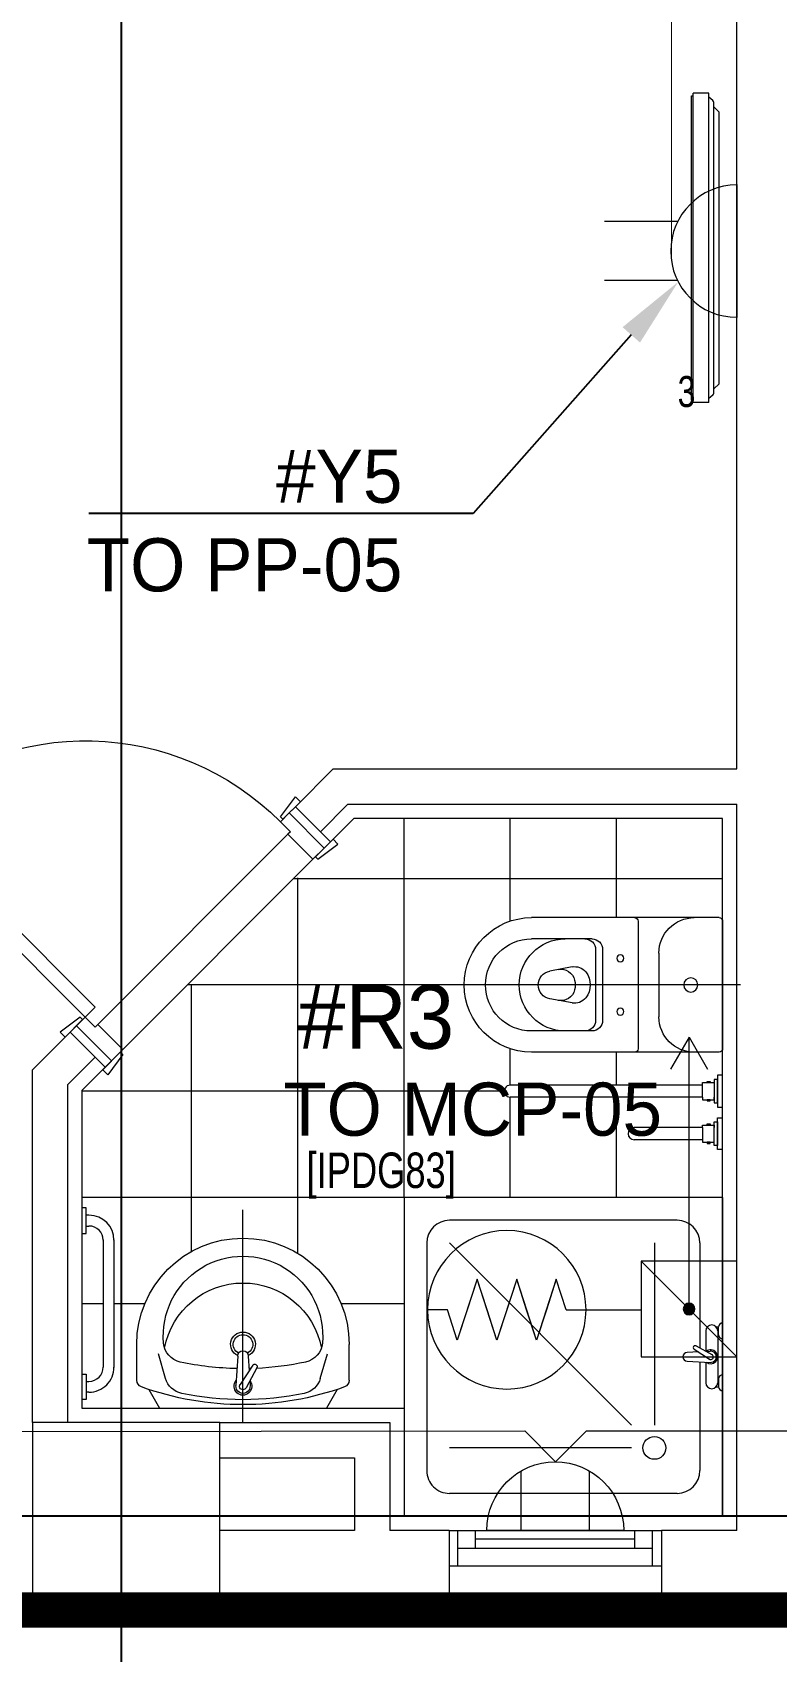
# Model space of a CAD drawing. Header units: metres. Extents: x 75097 to 220695, y -1557923 to -1361206.
# Drawn here: x 151311 to 153414, y -1441220 to -1436648 of the extents above; entities that cross this region are included whole.
import ezdxf
from ezdxf import colors
from ezdxf.entities.mleader import LeaderData, LeaderLine
from ezdxf.math import Vec2, Vec3

# ---------------------------------------------------------------- set-up
doc = ezdxf.new("R2010")
doc.units = ezdxf.units.M
doc.linetypes.add('DASHED2', pattern=[0.375, 0.25, -0.125])
doc.layers.get('0').update_dxf_attribs({"lineweight": 0})
for name, color, linetype, lineweight in [('A-100 - Copy$0$72_EGR_BASE_TEXT', 8, 'Continuous', 0), ('A-100 - Copy$0$Aluminum', 8, 'Continuous', 0), ('A-100 - Copy$0$car', 8, 'Continuous', 0), ('A-100 - Copy$0$Medical Equipment and Furniture', 8, 'Continuous', 0), ('A-100 - Copy$0$Proj', 8, 'Continuous', 0), ('A-100 - Copy$0$SANIT', 8, 'Continuous', 0), ('A-100 - Copy$0$Structure', 8, 'Continuous', 9), ('A-100 - Copy$0$Tiles', 8, 'Continuous', 0), ('A-100 - Copy$0$Walls', 8, 'Continuous', 0), ('A-100 - Copy$0$Wooden Joinery', 8, 'Continuous', 0)]:
    doc.layers.add(name, color=color, linetype=linetype, lineweight=lineweight)
for name, color, linetype in [('A-100 - Copy$0$axes', 8, 'Continuous'), ('AMA-SO-POWER', 85, 'Continuous'), ('PD-VENT', 8, 'Continuous')]:
    doc.layers.add(name, color=color, linetype=linetype)
for name, color, linetype, lineweight, true_color in [('E-POWR', 7, 'Continuous', 9, 0x4e7e3e), ('E-PW', 7, 'Continuous', 9, 0x4e7e3e), ('EXF', 7, 'Continuous', 0, 0x4e7e3e)]:
    doc.layers.add(name, color=color, linetype=linetype, lineweight=lineweight, true_color=true_color)
doc.styles.add('A-100 - Copy$0$X3G_ENTITY_257CFD', font='swisscl.ttf', dxfattribs={"height": 200})
doc.styles.add('A-100 - Copy$0$X3G_ENTITY_2587EA', font='swisscl.ttf', dxfattribs={"height": 200})
doc.styles.add('Optima_5', font='', dxfattribs={"height": 3.001645})
doc.styles.get("Standard").update_dxf_attribs({"font": 'GOTHIC.TTF'})
doc.styles.get('Optima_5').set_extended_font_data('Optima')

# ---------------------------------------------------------------- blocks, each defined once
blk = doc.blocks.new('GI-041_dwg_E-SKT2-3902840-GI-041')
at = {"layer": 'E-POWR'}
blk.add_line((0.1982, 0), (-0.1982, 0), dxfattribs=at)
at = {"layer": 'E-PW'}
for p, q in [((-0.0879, 0.1765), (-0.0879, 0.3944)), ((0.0878, 0.1766), (0.0878, 0.3944)), ((-0.1466, 0), (0.1466, 0))]:
    blk.add_line(p, q, dxfattribs=at)
blk.add_arc((0, 0), 0.1972, 0.0142, 180.0142, dxfattribs=at)
blk = doc.blocks.new('WALL OUTLET')
at = {"layer": 'E-POWR', "extrusion": (9.94399e-05, 4.90741e-07, 1)}
blk.add_line((-193.4, 0, 0), (193.4, 0, 0), dxfattribs=at)
blk.add_line((-193.4, 0, 0), (193.4, 0, 0), dxfattribs=at)
at = {"layer": 'E-POWR', "extrusion": (9.94399e-05, 4.90741e-07, 1), "elevation": 0}
for points in [[(-96.7, 0), (-96.7, 167.5)], [(96.7, 0), (96.7, 167.5)]]:
    blk.add_lwpolyline(points, dxfattribs=at)
at = {"layer": 'E-POWR', "extrusion": (9.94399e-05, 4.90741e-07, 1)}
blk.add_arc((0, 0, 0), 193.4, 359.9963, 179.9963, dxfattribs=at)
blk = doc.blocks.new('E-WATER HEATER SKT')
at = {"layer": 'E-POWR'}
h = blk.add_hatch(color=256, dxfattribs=at)
h.dxf.hatch_style = 1
h.paths.add_polyline_path([(-0.4153, 0.0019, 1), (-0.4426, 0.0019, 1)])
for p, q in [((-0.5415, -0.1106), (-0.5415, 0.1144)), ((-0.5415, 0.1144), (-0.3165, 0.1144))]:
    blk.add_line(p, q, dxfattribs=at)
blk.add_lwpolyline([(-0.5415, 0.1144), (-0.3165, 0.1144), (-0.3165, -0.1106), (-0.5415, -0.1106)], close=True, dxfattribs=at)
for points in [[(-0.4208, 0.01), (-0.3165, 0.1144)], [(-0.1398, 0), (-0.1165, 0.0717), (-0.0932, 0)], [(-0.1398, 0), (-0.1165, 0.0717), (-0.0699, -0.0717), (-0.0233, 0.0717), (0.0233, -0.0717), (0.0699, 0.0717), (0.1165, -0.0717), (0.1398, 0), (0.1865, 0)], [(-0.0466, 0), (-0.0233, 0.0717), (0, 0)], [(0.0466, 0), (0.0699, 0.0717), (0.0932, 0)], [(-0.1398, 0), (-0.3165, 0)], [(-0.0932, 0), (-0.0699, -0.0717), (-0.0466, 0)], [(0, 0), (0.0233, -0.0717), (0.0466, 0)], [(0.0932, 0), (0.1165, -0.0717), (0.1398, 0)], [(-0.5415, -0.1106), (-0.4371, -0.0063)]]:
    blk.add_lwpolyline(points, dxfattribs=at)
for centre, radius in [((0, 0), 0.1865), ((-0.429, 0.0019), 0.0137)]:
    blk.add_circle(centre, radius, dxfattribs=at)
blk = doc.blocks.new('arrow')
at = {"layer": 'E-POWR'}
for points in [[(140757.7, -1398284.6), (140667.3, -1398232.4)], [(139990, -1398284.6), (140757.7, -1398284.6), (140757.7, -1398284.6)], [(140757.7, -1398284.6), (140667.3, -1398336.8)]]:
    blk.add_lwpolyline(points, dxfattribs=at)
blk = doc.blocks.new('A-100 - Copy$0$DM15862C-P')
for p, q in [((-0.3835, 0), (-0.3983, -0.0149)), ((0.3835, 0), (-0.3835, 0)), ((0.3835, 0), (0.3983, -0.0149)), ((-0.4367, -0.0287), (-0.4367, -0.0734)), ((0.4365, -0.0287), (-0.4367, -0.0287)), ((-0.4157, -0.0175), (-0.4256, -0.0287)), ((0.41, -0.0149), (-0.4099, -0.0149)), ((0.4157, -0.0175), (0.4254, -0.0287)), ((0.4365, -0.0287), (0.4365, -0.0734)), ((0.4365, -0.0734), (-0.4367, -0.0734)), ((-0.4291, -0.078), (-0.4291, -0.0734)), ((0.429, -0.078), (-0.4291, -0.078)), ((0.429, -0.078), (0.429, -0.0734))]:
    blk.add_line(p, q)
for points in [[(-0.4099, -0.0149), (-0.4121, -0.0149), (-0.4141, -0.0158), (-0.4157, -0.0175)], [(0.4157, -0.0175), (0.4141, -0.0158), (0.4121, -0.0149), (0.41, -0.0149)]]:
    blk.add_open_spline(points, degree=3)
blk = doc.blocks.new('A-100 - Copy$0$SHOWER TRAY 80x80')
at = {"layer": 'A-100 - Copy$0$SANIT'}
for p, q in [((0, 0), (0, 0.8)), ((0.8, 0.8), (0, 0.8)), ((0.8, 0), (0.8, 0.8)), ((0.1143, 0.7429), (0.6857, 0.7429)), ((0.0571, 0.4124), (0.0571, 0.6857)), ((0.7429, 0.1143), (0.7429, 0.6857)), ((0.2286, 0.6286), (0.6857, 0.6286)), ((0.1714, 0.1143), (0.1714, 0.5714)), ((0.2286, 0.5714), (0.6857, 0.1143)), ((0.01, 0.455), (0.01, 0.475)), ((0.0163, 0.475), (0.01, 0.475)), ((0.0125, 0.455), (0.01, 0.455)), ((0.0125, 0.335), (0.0125, 0.465)), ((0.0425, 0.4133), (0.0425, 0.465)), ((0.0895, 0.4105), (0.0316, 0.4139)), ((0.11, 0.4), (0, 0.4)), ((0.0667, 0.3728), (0.0271, 0.3939)), ((0.0407, 0.3866), (0.0316, 0.3861)), ((0.0715, 0.3808), (0.0334, 0.4058)), ((0.0425, 0.335), (0.0425, 0.3857)), ((0.0571, 0.1143), (0.0571, 0.3779)), ((0.0608, 0.3878), (0.0895, 0.3895)), ((0.01, 0.345), (0.01, 0.325)), ((0.0125, 0.345), (0.01, 0.345)), ((0.0163, 0.325), (0.01, 0.325)), ((0.1143, 0.0571), (0.6857, 0.0571)), ((0, 0), (0.8, 0))]:
    blk.add_line(p, q, dxfattribs=at)
blk.add_circle((0.1714, 0.6286), 0.0286, dxfattribs=at)
for centre, radius, start, end in [((0.1143, 0.6857), 0.0571, 90, 180), ((0.6857, 0.6857), 0.0571, 360, 90), ((0, 0.475), 0.01, 0, 90), ((0, 0.455), 0.01, 270, 0), ((0.0275, 0.465), 0.015, 0, 180), ((0.03, 0.4), 0.0175, 49.632, 309.2526), ((0.03, 0.4), 0.014, 83.2671, 276.7329), ((0.03, 0.4), 0.00676, 54.0423, 244.5873), ((0.0895, 0.4), 0.0105, 270, 90), ((0.0691, 0.3768), 0.00467, 239.3148, 59.3148), ((0, 0.345), 0.01, 0, 90), ((0.0275, 0.335), 0.015, 180, 0), ((0, 0.325), 0.01, 270, 0), ((0.1143, 0.1143), 0.0571, 180, 270), ((0.6857, 0.1143), 0.0571, 270, 360)]:
    blk.add_arc(centre, radius, start, end, dxfattribs=at)
blk = doc.blocks.new('A-100 - Copy$0$A$C5B88081F')
at = {"layer": 'A-100 - Copy$0$car'}
for p, q in [((91.9, -7.1), (629.3, -544.5)), ((558.6, -615.2), (21.2, -77.8))]:
    blk.add_line(p, q, dxfattribs=at)
at = {"layer": 'A-100 - Copy$0$Wooden Joinery'}
for p, q in [((1102.4, 41.7), (1038.7, -21.9)), ((1116.5, 27.6), (1052.9, -36.1)), ((1158.9, 41.7), (1130.6, 13.4)), ((1137.7, 20.5), (1130.6, 27.6)), ((1137.7, 6.3), (1130.6, 13.4)), ((1151.9, 34.6), (1144.8, 41.7)), ((1166, 34.6), (1158.9, 41.7)), ((1194.3, 6.3), (1201.4, -0.7)), ((1187.2, -43.2), (1123.6, -106.8)), ((1166, -21.9), (1173.1, -29)), ((1201.4, -0.7), (1173.1, -29)), ((1180.1, -21.9), (1187.2, -29)), ((1194.3, -7.8), (1201.4, -14.9)), ((1045.8, -71.4), (1038.7, -64.4)), ((1059.9, -57.3), (1045.8, -71.4)), ((1059.9, -57.3), (1052.9, -50.2)), ((1201.4, -57.3), (1137.7, -120.9)), ((1102.4, -99.7), (1088.2, -113.9)), ((1088.2, -113.9), (1095.3, -120.9)), ((1102.4, -99.7), (1109.4, -106.8))]:
    blk.add_line(p, q, dxfattribs=at)
for points in [[(106.1, 35.4), (113.1, 42.4), (70.7, 99), (56.6, 84.9)], [(636.4, -495), (1187.2, 55.8), (1215.5, 27.6), (664.7, -523.3)], [(14.1, -70.7), (7.1, -77.8), (-49.5, -35.4), (-35.4, -21.2)], [(671.8, -530.3), (678.8, -523.3), (735.4, -565.7), (721.2, -579.8)], [(565.7, -622.3), (558.6, -629.3), (601, -685.9), (615.2, -671.8)]]:
    blk.add_lwpolyline(points, close=True, dxfattribs=at)
for points in [[(88.4, 53), (-10.6, -46), (-28.3, -28.3), (70.7, 70.7), (88.4, 53)], [(88.4, 53), (113.1, 28.3), (84.9, 0), (91.9, -7.1), (21.2, -77.8), (-10.6, -46), (88.4, 53)], [(689.4, -548), (664.7, -523.3), (636.4, -551.5), (629.3, -544.5), (558.6, -615.2), (590.4, -647), (689.4, -548)], [(689.4, -548), (590.4, -647), (608.1, -664.7), (707.1, -565.7), (689.4, -548)]]:
    blk.add_lwpolyline(points, dxfattribs=at)
for centre, radius, start, end in [((664.7, -523.3), 780, 47.9395, 135), ((1123.6, 20.5), 30, 45, 135), ((1123.6, 20.5), 10, 45, 135), ((1059.9, -43.2), 30, 135, 225), ((1059.9, -43.2), 10, 135, 225), ((1180.1, -36.1), 10, 315, 45), ((1180.1, -36.1), 30, 315, 45), ((1116.5, -99.7), 30, 225, 315), ((1116.5, -99.7), 10, 225, 315)]:
    blk.add_arc(centre, radius, start, end, dxfattribs=at)
blk = doc.blocks.new('A-100 - Copy$0$WC manta')
at = {"layer": 'A-100 - Copy$0$SANIT'}
for p, q in [((-0.12, 0.19), (0.41, 0.19)), ((-0.13, 0.18), (-0.13, -0.18)), ((0.109, 0.18), (0.109, -0.18)), ((0.209, 0.1), (0.209, -0.1)), ((0.229, 0.1), (0.229, -0.1)), ((0.239, 0.13), (0.41, 0.13)), ((0.05, 0.09), (0.05, -0.09)), ((0.2955, 0.051), (0.3581, 0.0393)), ((-0.18, 0), (0.65, 0)), ((0.2955, -0.051), (0.3581, -0.0393)), ((0.239, -0.13), (0.41, -0.13)), ((-0.12, -0.19), (0.41, -0.19))]:
    blk.add_line(p, q, dxfattribs=at)
for centre, radius in [((0.159, 0.0752), 0.01), ((-0.04, 0), 0.02), ((0.159, -0.0753), 0.01)]:
    blk.add_circle(centre, radius, dxfattribs=at)
for centre, radius, start, end in [((-0.12, 0.18), 0.01, 90, 180), ((-0.05, 0.09), 0.1, 0, 90), ((0.119, 0.18), 0.01, 90, 180), ((0.41, 0), 0.19, 270, 90), ((0.239, 0.1), 0.03, 90, 180), ((0.259, 0.1), 0.03, 90, 180), ((0.3147, 0), 0.13, 270, 90), ((0.41, 0), 0.13, 270, 90), ((0.2882, 0.0117), 0.04, 79.4289, 141.525), ((0.3029, 0), 0.0588, 141.525, 218.475), ((0.3454, 0), 0.0588, 166.4176, 193.5824), ((0.3271, 0.0044), 0.04, 79.4289, 166.4176), ((0.3507, 0), 0.04, 280.5711, 79.4289), ((0.2882, -0.0117), 0.04, 218.475, 280.5711), ((0.3271, -0.0044), 0.04, 193.5824, 280.5711), ((-0.05, -0.09), 0.1, 270, 0), ((0.239, -0.1), 0.03, 180, 270), ((0.259, -0.1), 0.03, 180, 270), ((-0.12, -0.18), 0.01, 180, 270), ((0.119, -0.18), 0.01, 180, 270)]:
    blk.add_arc(centre, radius, start, end, dxfattribs=at)
blk = doc.blocks.new('A-100 - Copy$0$lav-manta 60')
at = {"layer": 'A-100 - Copy$0$SANIT'}
for p, q in [((-0.2658, -0.0529), (-0.2358, 0)), ((-0.2358, 0), (0.2358, 0)), ((0, 0.04), (0, -0.56)), ((0.2658, -0.0529), (0.2358, 0)), ((-0.3, -0.0789), (-0.3, -0.18)), ((-0.2185, -0.0841), (-0.2383, -0.1537)), ((-0.015, -0.1473), (-0.0199, -0.064)), ((0.0274, -0.121), (-0.0078, -0.0673)), ((0.0389, -0.1142), (0.0087, -0.0575)), ((0.0191, -0.077), (0.0199, -0.064)), ((0.2185, -0.0841), (0.2383, -0.1537)), ((0.3, -0.0789), (0.3, -0.18)), ((0.015, -0.1473), (0.0174, -0.1057))]:
    blk.add_line(p, q, dxfattribs=at)
for centre, radius, start, end in [((0, -0.8557), 0.8457, 70.1771, 109.8229), ((-0.1608, -0.1006), 0.06, 101.8086, 164.0794), ((0, -0.8696), 0.8457, 78.1914, 101.8086), ((0, -0.0617), 0.025, 320.7474, 220.368), ((0, -0.0617), 0.02, 353.2671, 186.682), ((0.1608, -0.1006), 0.06, 15.9206, 78.1914), ((-0.28, -0.0789), 0.02, 109.8229, 180), ((0, -0.0617), 0.00966, 25.4127, 215.9577), ((0.28, -0.0789), 0.02, 0, 70.1771), ((-0.1645, -0.189), 0.06, 102.0883, 174.8142), ((0, -0.9572), 0.8457, 91.1572, 102.0883), ((0, -0.9572), 0.8457, 88.5486, 88.844), ((0.0332, -0.1176), 0.00666, 210.6852, 30.6852), ((0, -0.9572), 0.8457, 77.9117, 87.4274), ((0.1645, -0.189), 0.06, 5.1858, 77.9117), ((0, -0.18), 0.3, 180, 0), ((0, -0.1282), 0.2252, 190.6097, 349.3903), ((0, -0.18), 0.035, 115.3106, 64.6894), ((0, -0.18), 0.0275, 117.1496, 62.8504), ((0, -0.1473), 0.015, 180, 0), ((0, -0.2039), 0.2252, 174.8142, 5.1858)]:
    blk.add_arc(centre, radius, start, end, dxfattribs=at)
blk = doc.blocks.new('A-100 - Copy')
at = {"layer": 'A-100 - Copy$0$Aluminum'}
for p, q in [((152488.3, -1440877.7, -2.4), (153088.3, -1440877.7, -2.4)), ((152513.3, -1440977.7, -2.4), (152513.3, -1440877.7, -2.4)), ((152563.3, -1440927.7, -2.4), (152563.3, -1440877.7, -2.4)), ((153013.3, -1440927.7, -2.4), (153013.3, -1440877.7, -2.4)), ((153063.3, -1440977.7, -2.4), (153063.3, -1440877.7, -2.4)), ((152513.3, -1440927.7, -2.4), (153063.3, -1440927.7, -2.4)), ((153013.3, -1440902.7, -2.4), (152563.3, -1440902.7, -2.4)), ((152488.3, -1440977.7, -2.4), (153088.3, -1440977.7, -2.4))]:
    blk.add_line(p, q, dxfattribs=at)
at = {"layer": 'A-100 - Copy$0$axes'}
for p, q in [((151563.3, -1477297.4, 0), (151563.3, -1391762.7, 0)), ((178675.3, -1440837.7, 2.4), (83612.8, -1440837.7, 2.4))]:
    blk.add_line(p, q, dxfattribs=at)
at = {"layer": 'A-100 - Copy$0$Proj'}
blk.add_line((153088.3, -1441102.7, 0), (152488.3, -1441102.7, 0), dxfattribs=at)
at = {"layer": 'A-100 - Copy$0$SANIT'}
for p, q in [((153261.2, -1439592.7, -2.4), (153246.2, -1439592.7, -2.4)), ((153246.2, -1439592.7, -2.4), (153246.2, -1439682.7, -2.4)), ((153204.3, -1439620.7, -2.4), (152661.2, -1439620.7, -2.4)), ((153204.3, -1439613.3, -2.4), (153237.1, -1439613.3, -2.4)), ((153204.3, -1439620.7, -2.4), (153204.3, -1439613.3, -2.4)), ((153204.3, -1439654.7, -2.4), (153204.3, -1439620.7, -2.4)), ((153217.2, -1439610.3, -2.4), (153226, -1439610.3, -2.4)), ((153217.2, -1439613.3, -2.4), (153217.2, -1439610.3, -2.4)), ((153226, -1439613.3, -2.4), (153217.2, -1439613.3, -2.4)), ((153226, -1439610.3, -2.4), (153226, -1439613.3, -2.4)), ((153237.1, -1439604.3, -2.4), (153237.1, -1439671, -2.4)), ((153246.2, -1439604.3, -2.4), (153237.1, -1439604.3, -2.4)), ((153237.1, -1439613.3, -2.4), (153237.1, -1439620.7, -2.4)), ((153246.2, -1439671, -2.4), (153246.2, -1439604.3, -2.4)), ((153204.3, -1439654.7, -2.4), (152661.2, -1439654.7, -2.4)), ((153204.3, -1439654.7, -2.4), (153204.3, -1439662, -2.4)), ((153204.3, -1439662, -2.4), (153237.1, -1439662, -2.4)), ((153226, -1439662, -2.4), (153217.2, -1439662, -2.4)), ((153217.2, -1439662, -2.4), (153217.2, -1439665, -2.4)), ((153217.2, -1439665, -2.4), (153226, -1439665, -2.4)), ((153226, -1439665, -2.4), (153226, -1439662, -2.4)), ((153237.1, -1439662, -2.4), (153237.1, -1439654.7, -2.4)), ((153237.1, -1439671, -2.4), (153246.2, -1439671, -2.4)), ((153246.2, -1439682.7, -2.4), (153261.2, -1439682.7, -2.4)), ((153204.3, -1439740.7, -2.4), (153011.2, -1439740.7, -2.4)), ((153204.3, -1439740.7, -2.4), (153204.3, -1439733.3, -2.4)), ((153204.3, -1439733.3, -2.4), (153237.1, -1439733.3, -2.4)), ((153204.3, -1439740.7, -2.4), (153204.3, -1439774.7, -2.4)), ((153217.2, -1439730.3, -2.4), (153226, -1439730.3, -2.4)), ((153217.2, -1439733.3, -2.4), (153217.2, -1439730.3, -2.4)), ((153226, -1439733.3, -2.4), (153217.2, -1439733.3, -2.4)), ((153226, -1439730.3, -2.4), (153226, -1439733.3, -2.4)), ((153237.1, -1439724.3, -2.4), (153246.2, -1439724.3, -2.4)), ((153237.1, -1439791, -2.4), (153237.1, -1439724.3, -2.4)), ((153237.1, -1439733.3, -2.4), (153237.1, -1439740.7, -2.4)), ((153246.2, -1439712.7, -2.4), (153261.2, -1439712.7, -2.4)), ((153246.2, -1439802.7, -2.4), (153246.2, -1439712.7, -2.4)), ((153246.2, -1439724.3, -2.4), (153246.2, -1439791, -2.4)), ((153204.3, -1439774.7, -2.4), (153011.2, -1439774.7, -2.4)), ((153204.3, -1439774.7, -2.4), (153204.3, -1439782, -2.4)), ((153204.3, -1439782, -2.4), (153237.1, -1439782, -2.4)), ((153226, -1439782, -2.4), (153217.2, -1439782, -2.4)), ((153217.2, -1439782, -2.4), (153217.2, -1439785, -2.4)), ((153217.2, -1439785, -2.4), (153226, -1439785, -2.4)), ((153226, -1439785, -2.4), (153226, -1439782, -2.4)), ((153246.2, -1439791, -2.4), (153237.1, -1439791, -2.4)), ((153261.2, -1439802.7, -2.4), (153246.2, -1439802.7, -2.4)), ((151462.9, -1439967.1, -2.4), (151451.2, -1439967.1, -2.4)), ((151462.9, -1440039.1, -2.4), (151462.9, -1439967.1, -2.4)), ((151471.2, -1439987.8, -2.4), (151462.9, -1439987.8, -2.4)), ((151451.2, -1440039.1, -2.4), (151462.9, -1440039.1, -2.4)), ((151462.9, -1440018.4, -2.4), (151471.2, -1440018.4, -2.4)), ((151511.2, -1440057.8, -2.4), (151511.2, -1440417.3, -2.4)), ((151541.8, -1440057.6, -2.4), (151541.8, -1440417.4, -2.4)), ((151451.2, -1440436.3, -2.4), (151462.9, -1440436.3, -2.4)), ((151462.9, -1440436.3, -2.4), (151462.9, -1440508.3, -2.4)), ((151462.9, -1440457, -2.4), (151471.2, -1440457, -2.4)), ((151462.9, -1440508.3, -2.4), (151451.2, -1440508.3, -2.4)), ((151471.2, -1440487.6, -2.4), (151462.9, -1440487.6, -2.4))]:
    blk.add_line(p, q, dxfattribs=at)
for centre, radius, start, end in [((152661.2, -1439637.7, -2.4), 17, 90.0036, 270.0036), ((153011.2, -1439757.7, -2.4), 17, 90.0038, 270.0038), ((151471.2, -1440058.4, -2.4), 70.6, 359.9995, 89.9995), ((151471.2, -1440058.4, -2.4), 40, 359.9995, 89.9995), ((151471.2, -1440417, -2.4), 40, 270.0005, 0.0005), ((151471.2, -1440417, -2.4), 70.6, 270.0005, 0.0005)]:
    blk.add_arc(centre, radius, start, end, dxfattribs=at)
at = {"layer": 'A-100 - Copy$0$Structure', "elevation": 0}
blk.add_lwpolyline([(151311.2, -1441102.7), (151841.2, -1441102.7), (151841.2, -1440572.7), (151311.2, -1440572.7)], close=True, dxfattribs=at)
at = {"layer": 'A-100 - Copy$0$Tiles'}
for p, q in [((152361.2, -1439937.7, -2.4), (152361.2, -1438867.7, -2.4)), ((152661.2, -1439157.4, -2.4), (152661.2, -1438867.7, -2.4)), ((152961.2, -1439147.7, -2.4), (152961.2, -1438867.7, -2.4)), ((153261.2, -1439037.7, -2.4), (152049.2, -1439037.7, -2.4)), ((152061.2, -1440095.8, -2.4), (152061.2, -1439035.7, -2.4)), ((152531.2, -1439337.7, -2.4), (151749.2, -1439337.7, -2.4)), ((151761.2, -1440090.1, -2.4), (151761.2, -1439335.7, -2.4)), ((152661.2, -1439620.7, -2.4), (152661.2, -1439518, -2.4)), ((152961.2, -1439620.7, -2.4), (152961.2, -1439527.7, -2.4)), ((152644.2, -1439637.7, -2.4), (151451.2, -1439637.7, -2.4)), ((152661.2, -1439937.7, -2.4), (152661.2, -1439654.7, -2.4)), ((152961.2, -1439937.7, -2.4), (152961.2, -1439654.7, -2.4)), ((152361.2, -1439937.7, -2.4), (151451.2, -1439937.7, -2.4)), ((151511.2, -1440237.7, -2.4), (151451.2, -1440237.7, -2.4)), ((151629.1, -1440237.7, -2.4), (151541.8, -1440237.7, -2.4)), ((152361.2, -1440237.7, -2.4), (152183.3, -1440237.7, -2.4)), ((152361.2, -1440537.7, -2.4), (152361.2, -1440537.7, 0))]:
    blk.add_line(p, q, dxfattribs=at)
at = {"layer": 'A-100 - Copy$0$Tiles', "elevation": -4.7}
blk.add_lwpolyline([(151517, -1439569.9), (151451.2, -1439635.7), (151451.2, -1440532.7), (152361.2, -1440532.7), (152361.2, -1440837.7), (153261.2, -1440837.7), (153261.2, -1438867.7), (152219.2, -1438867.7), (152153.4, -1438933.5)], dxfattribs=at)
at = {"layer": 'A-100 - Copy$0$Walls'}
for p, q in [((153301.2, -1438727.7, 0), (153301.2, -1434989.8, 0)), ((152161.2, -1438727.7, 0), (152054.4, -1438834.5, 0)), ((152161.2, -1438727.7, 0), (153301.2, -1438727.7, 0)), ((152054.4, -1438834.5, 0), (152125.1, -1438905.2, 0)), ((152202.7, -1438827.7, 0), (152125.1, -1438905.2, 0)), ((152202.7, -1438827.7, 0), (153301.2, -1438827.7, 0)), ((153301.2, -1440877.7, 0), (153301.2, -1438827.7, 0)), ((151418, -1439470.9, 0), (151311.2, -1439577.7, 0)), ((151418, -1439470.9, 0), (151488.7, -1439541.6, 0)), ((151488.7, -1439541.6, 0), (151411.2, -1439619.1, 0)), ((151311.2, -1440572.7, 0), (151311.2, -1439577.7, 0)), ((151411.2, -1440572.7, 0), (151411.2, -1439619.1, 0)), ((152221.2, -1440877.7, 0), (151841.2, -1440877.7, 0)), ((152488.3, -1440877.7, 0), (152321.2, -1440877.7, 0)), ((152488.3, -1440877.7, 0), (152488.3, -1441102.7, 0)), ((153301.2, -1440877.7, 0), (153088.3, -1440877.7, 0)), ((153088.3, -1440877.7, 0), (153088.3, -1441102.7, 0)), ((152488.3, -1441102.7, 0), (151841.2, -1441102.7, 0)), ((153638.3, -1441102.7, 0), (153088.3, -1441102.7, 0))]:
    blk.add_line(p, q, dxfattribs=at)
at = {"layer": 'A-100 - Copy$0$Walls', "elevation": 0}
for points in [[(151841.2, -1440572.7), (152321.2, -1440572.7), (152321.2, -1440877.7)], [(151841.2, -1440672.7), (152221.2, -1440672.7), (152221.2, -1440877.7)]]:
    blk.add_lwpolyline(points, dxfattribs=at)
at = {"layer": 'A-100 - Copy$0$Medical Equipment and Furniture', "xscale": 1000, "yscale": 1000, "zscale": 1000, "rotation": 270}
blk.add_blockref('A-100 - Copy$0$DM15862C-P', (153251.2, -1437256.6, 0), dxfattribs=at)
at = {"layer": 'A-100 - Copy$0$SANIT'}
for name, p, xscale, yscale, zscale, rotation in [('A-100 - Copy$0$WC manta', (153131.2, -1439337.7, -2.4), -999.9999999999995, 999.9999999999995, 999.9999999999995, 0.001835489874011382), ('A-100 - Copy$0$SHOWER TRAY 80x80', (153261.2, -1439937.7, -2.4), 1125.00003893818, 1125.00003893818, 1125.00003893818, 180.0000000765988), ('A-100 - Copy$0$lav-manta 60', (151906.2, -1440532.7, -4.7), -1000.00000000022, 1000.00000000022, 1000.000000000223, 180.001835489874)]:
    blk.add_blockref(name, p, dxfattribs=dict(at, xscale=xscale, yscale=yscale, zscale=zscale, rotation=rotation))
at = {"layer": 'A-100 - Copy$0$Wooden Joinery', "xscale": -1}
blk.add_blockref('A-100 - Copy$0$A$C5B88081F', (152125.1, -1438905.2, -2.4), dxfattribs=at)
at = {"layer": 'A-100 - Copy$0$72_EGR_BASE_TEXT', "insert": (152296.6, -1439811, -2.4), "char_height": 100, "attachment_point": 2, "style": 'A-100 - Copy$0$X3G_ENTITY_2587EA'}
blk.add_mtext('[IPDG83]', dxfattribs=at)
at = {"layer": 'A-100 - Copy$0$Medical Equipment and Furniture', "insert": (153159.2, -1437707.2, -2.4), "char_height": 87.5, "attachment_point": 8, "style": 'A-100 - Copy$0$X3G_ENTITY_257CFD'}
blk.add_mtext('3', dxfattribs=at)

msp = doc.modelspace()

# ---------------------------------------------------------------- linework, layer by layer
at = {"layer": 'E-POWR', "const_width": 3}
msp.add_lwpolyline([(148235.8, -1440227.4), (148235.8, -1438711.4), (148235.8, -1438113.1), (148218.5, -1436450.3), (148218.5, -1435870.5), (148238.4, -1433960.3), (151777.9, -1433960.3), (151933.9, -1434002.1), (153116.6, -1435184.9), (153116.6, -1437294.9)], dxfattribs=at)
at = {"layer": 'E-POWR', "color": 240, "linetype": 'DASHED2', "ltscale": 500, "true_color": 0xf10e52, "const_width": 100, "elevation": 0}
msp.add_lwpolyline([(115125.3, -1447867.7), (115125.3, -1441102.7), (159446.3, -1441102.7)], dxfattribs=at)
at = {"layer": 'EXF', "color": 85}
msp.add_lwpolyline([(120345.3, -1440684.3), (120345.3, -1440684.3), (120445.4, -1440599.8), (121409.1, -1440599.8), (121496.3, -1440686.9), (121583.5, -1440599.8), (131101.1, -1440597.1), (131188.2, -1440684.3), (131275.4, -1440597.1), (132264, -1440597.1), (132351.2, -1440684.3), (132438.3, -1440597.1), (141902.8, -1440597.1), (141990, -1440684.3), (142077.1, -1440607.1), (143052.1, -1440607.1), (143139.3, -1440694.3), (143226.4, -1440607.1), (152702.1, -1440597.1), (152789.3, -1440684.3), (152876.4, -1440597.1), (153851.1, -1440597.1), (153938.3, -1440684.3), (153938.3, -1440684.3)], dxfattribs=at)

# ---------------------------------------------------------------- block references
at = {"layer": 'AMA-SO-POWER', "color": 85, "xscale": -1200, "yscale": 1200, "zscale": 1200, "rotation": 359.9999534452681}
msp.add_blockref('E-WATER HEATER SKT', (152651.5, -1440254.9, -2.4), dxfattribs=at)
at = {"layer": 'E-POWR', "color": 85, "extrusion": (0, 0, -1), "xscale": -947.6469886575187, "yscale": 947.6469886575187, "zscale": -947.6469886575187, "rotation": 270.0072249975698}
msp.add_blockref('GI-041_dwg_E-SKT2-3902840-GI-041', (-153301.3, -1437265.9, 0), dxfattribs=at)
at = {"layer": 'E-POWR', "color": 85, "rotation": 89.99999999999754}
msp.add_blockref('arrow', (-1245118.4, -1580242.7, -2.4), dxfattribs=at)
at = {"layer": 'PD-VENT', "color": 85, "xscale": -1, "rotation": 359.9816343017128}
msp.add_blockref('WALL OUTLET', (152788.3, -1440877.7, -2.4), dxfattribs=at)

# ---------------------------------------------------------------- texts
at = {"layer": 'E-POWR'}
msp.add_text('TO MCP-05', height=150, dxfattribs=at).set_placement((152020, -1439763.4, -4.1))
at = {"layer": 'E-POWR', "insert": (152061.2, -1439337.7, -2.4), "char_height": 180.1, "width": 3.637978807091713e-12, "attachment_point": 1, "rotation": 360, "line_spacing_factor": 1.047943, "style": 'Optima_5'}
msp.add_mtext('#R3', dxfattribs=at)

# ---------------------------------------------------------------- leaders
at = {"layer": 'E-POWR'}
ml = msp.add_multileader_mtext('Standard', dxfattribs=at)
ml.set_content('#Y5\\PTO PP-05', color=256)
ml.set_leader_properties()
ml.build(insert=Vec2(0, 0))
ml.multileader.update_dxf_attribs({"text_right_attachment_type": 6, "dogleg_length": 200, "arrow_head_size": 200})
ctx = ml.context
ctx.base_point, ctx.char_height, ctx.arrow_head_size, ctx.landing_gap_size, ctx.plane_origin = Vec3(151492.8, -1437903.4), 150, 200, 0.09, Vec3(152521.6, -1435635)
ctx.right_attachment, ctx.text_align_type = 6, 2
notes = []
notes.append((ctx, [(1, (1, 1, 0), (152556.7, -1438006.5), (-1, 0), 200, [(0, [(153135.7, -1437352.6)], 0, [])])]))
ctx.mtext.insert, ctx.mtext.alignment, ctx.mtext.flow_direction = Vec3(152356.6, -1437826.5), 3, 5
for ctx, leaders in notes:
    for number, flags, end, landing, length, lines in leaders:
        leader = LeaderData()
        leader.index, (leader.has_last_leader_line, leader.has_dogleg_vector, leader.attachment_direction) = number, flags
        leader.last_leader_point, leader.dogleg_vector, leader.dogleg_length = Vec3(end), Vec3(landing), length
        for number, points, colour, breaks in lines:
            line = LeaderLine()
            line.index, line.vertices, line.color, line.breaks = number, Vec3.list(points), colors.encode_raw_color(colour), breaks
            leader.lines.append(line)
        ctx.leaders.append(leader)

# ---------------------------------------------------------------- next in the draw order: block references
msp.add_blockref('A-100 - Copy', (0, 0))

doc.saveas('drawing.dxf')
